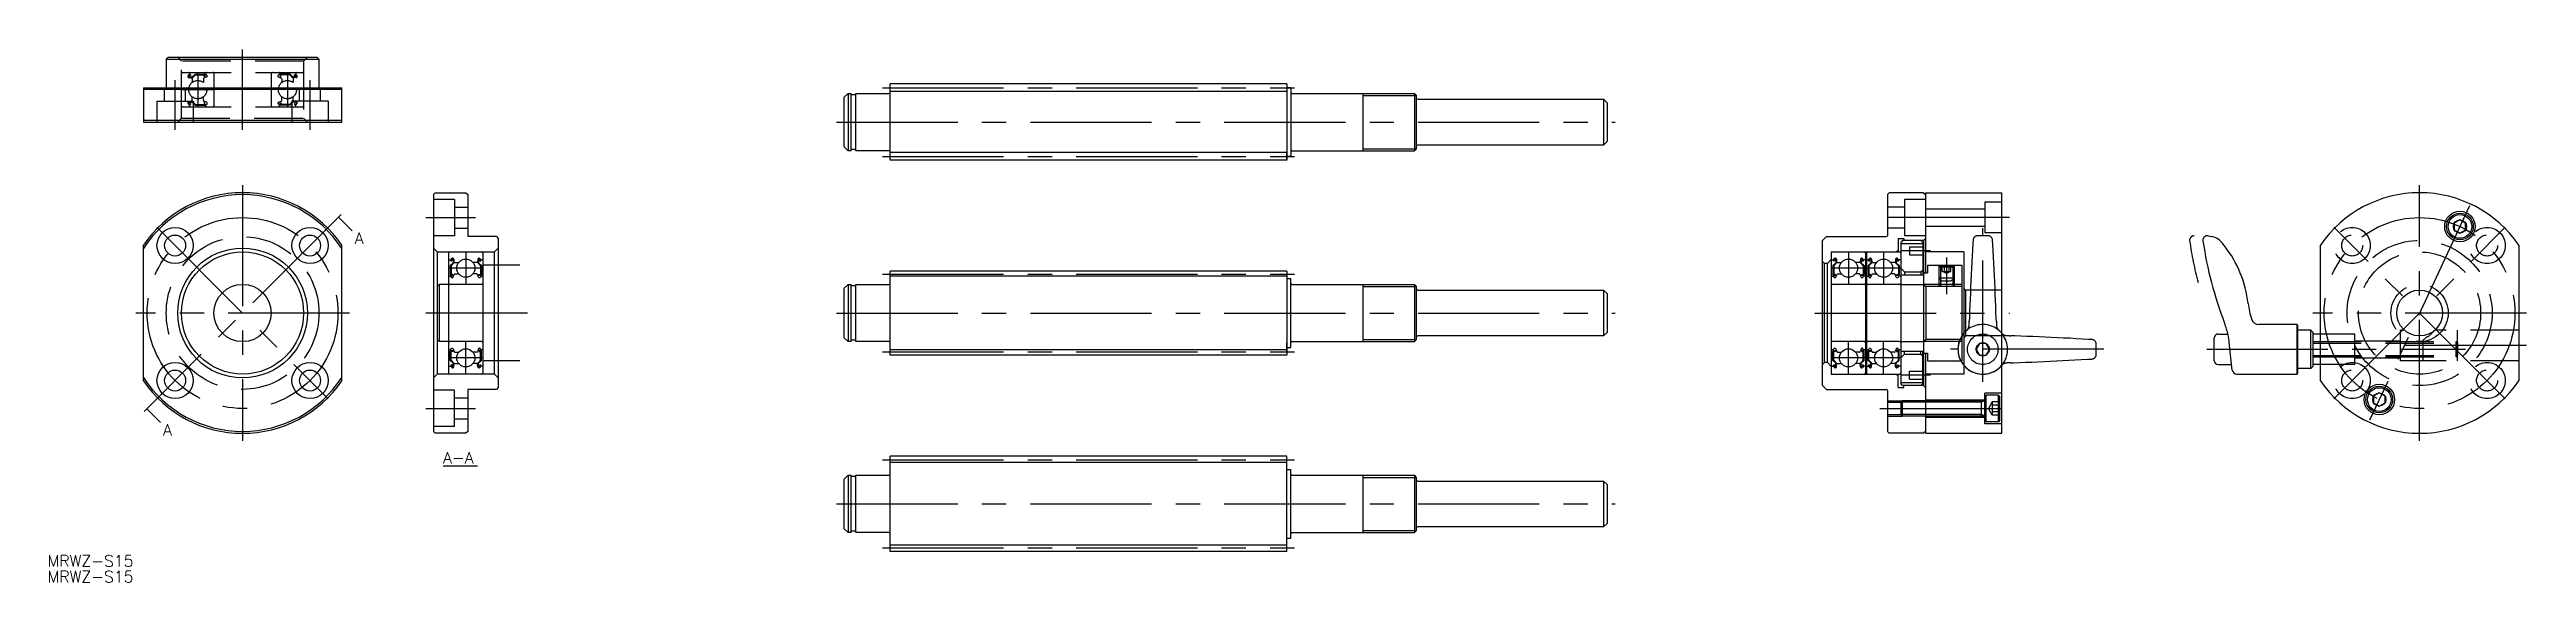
# Model space of a CAD drawing. Extents: x -51 to 599, y -71 to 69.
import ezdxf

# ---------------------------------------------------------------- set-up
doc = ezdxf.new("R2010")
doc.units = 0
for name, pattern in [('CENTER', [50.8, 31.75, -6.35, 6.35, -6.35]), ('DASHED', [19.05, 12.7, -6.35]), ('PHANTOM', [63.5, 31.75, -6.35, 6.35, -6.35, 6.35, -6.35])]:
    doc.linetypes.add(name, pattern=pattern)
doc.layers.get('0').update_dxf_attribs({"linetype": 'CONTINUOUS'})
doc.layers.add('CENTER', color=1, linetype='CENTER')
doc.styles.get("Standard").update_dxf_attribs({"font": 'txt.shx', "height": 3, "bigfont": 'bigfont.shx'})

# ---------------------------------------------------------------- blocks, each defined once
blk = doc.blocks.new('*U2')
at = {"color": 7, "linetype": 'CONTINUOUS'}
blk.add_line((52.56, -40.01), (61.56, -40.01), dxfattribs=at)
at = {"color": 137, "linetype": 'CONTINUOUS'}
blk.add_text('A-A', height=3, dxfattribs=at).set_placement((52.56, -39.41))

msp = doc.modelspace()

# ---------------------------------------------------------------- linework, layer by layer
at = {"color": 7, "linetype": 'CONTINUOUS'}
for p, q in [((-20, 66.5), (-19.5, 67)), ((-20, 66.5), (-20, 59)), ((-20, 66.5), (20, 66.5)), ((-19.5, 67), (19.5, 67)), ((19.5, 67), (20, 66.5)), ((20, 66.5), (20, 59)), ((-26, 59), (26, 59)), ((-26, 59), (-26, 50)), ((26, 58.5), (-26, 58.5)), ((26, 50), (26, 59)), ((169.67, 40), (169.67, 60)), ((169.67, 57.8), (169.67, 60)), ((273.67, 60), (169.67, 60)), ((273.67, 60), (273.67, 40)), ((274.67, 59), (273.67, 59)), ((274.67, 59), (274.67, 41)), ((157.67, 56.5), (158.67, 57.5)), ((157.67, 43.5), (157.67, 56.5)), ((158.67, 57.5), (159.52, 57.5)), ((158.67, 57.5), (158.67, 42.5)), ((159.52, 42.5), (159.52, 57.5)), ((160.67, 57.15), (159.52, 57.15)), ((160.67, 42.5), (160.67, 57.5)), ((160.67, 57.5), (169.37, 57.5)), ((274.97, 57.5), (307.13, 57.5)), ((293.67, 42.5), (293.67, 57.5)), ((307.13, 57.5), (307.13, 42.5)), ((307.67, 56.96), (307.13, 57.5)), ((307.67, 43.04), (307.67, 56.96)), ((307.97, 56), (356.67, 56)), ((356.67, 56), (356.67, 44)), ((356.67, 56), (357.67, 55)), ((357.67, 45), (357.67, 55)), ((-26, 50.5), (26, 50.5)), ((-26, 50), (26, 50)), ((157.67, 43.5), (158.67, 42.5)), ((159.52, 42.5), (158.67, 42.5)), ((160.67, 42.85), (159.52, 42.85)), ((169.37, 42.5), (160.67, 42.5)), ((273.67, 40), (169.67, 40)), ((273.67, 40), (273.67, 42.2)), ((274.67, 41), (273.67, 41)), ((274.97, 42.5), (307.13, 42.5)), ((307.67, 43.04), (307.13, 42.5)), ((307.67, 43.04), (307.67, 43.7)), ((356.67, 44), (307.97, 44)), ((356.67, 44), (357.67, 45)), ((50, 31), (50.5, 31.5)), ((50, 31), (50, -31)), ((55.5, 29.75), (50, 29.75)), ((50.5, 31.5), (58.5, 31.5)), ((55.5, 29.75), (55.5, 20.25)), ((55.5, 27.75), (59, 27.75)), ((58.5, 31.5), (59, 31)), ((59, 31), (59, 20)), ((431.54, 31.5), (431.04, 31)), ((431.04, 31), (431.04, 20.3)), ((435.54, 27.75), (431.04, 27.75)), ((440.54, 31.5), (431.54, 31.5)), ((435.54, 29.75), (435.54, 20.25)), ((441.04, 29.75), (435.54, 29.75)), ((440.54, 31.5), (441.04, 31)), ((441.04, 31.5), (461.04, 31.5)), ((441.04, 31.5), (441.04, 10.5)), ((441.04, 27.25), (456.54, 27.25)), ((456.54, 29), (456.54, 21)), ((461.04, 29), (456.54, 29)), ((461.04, -31.5), (461.04, 31.5)), ((55.5, 20.25), (50, 20.25)), ((55.5, 22.25), (59, 22.25)), ((66.5, 20), (59, 20)), ((66.5, 20), (67, 19.5)), ((67, 19.5), (67, -19.5)), ((414.04, 19), (415.04, 20)), ((415.04, 20), (430.74, 20)), ((435.54, 22.25), (431.04, 22.25)), ((433.84, 19.5), (433.84, 16)), ((433.84, 19.5), (435.34, 19.5)), ((435.34, 19.5), (435.34, 19)), ((441.04, 20.25), (435.54, 20.25)), ((440.54, 19), (441.04, 19.5)), ((441.04, 22.75), (456.54, 22.75)), ((461.04, 21), (456.54, 21)), ((515.14, 20.21), (515.95, 20.07)), ((581.08, 24.39), (579.58, 23.52)), ((579.58, 23.52), (579.58, 21.79)), ((579.58, 21.79), (581.08, 20.93)), ((582.58, 23.52), (581.08, 24.39)), ((581.08, 20.93), (582.58, 21.79)), ((582.58, 21.79), (582.58, 23.52)), ((-26, -17.78), (-26, 17.78)), ((26, -17.78), (26, 17.78)), ((51, 16), (50, 17)), ((51, 16), (66, 16)), ((51, 16), (51, -16)), ((54, 15.7), (54, -15.7)), ((54.1, 13.95), (54.56, 13.95)), ((55.18, 13.18), (54.43, 12.43)), ((54.56, 13.95), (54.81, 14.25)), ((54.74, 13.54), (54.58, 13.67)), ((55.38, 13.1), (54.63, 12.35)), ((54.71, 13.82), (54.96, 14.12)), ((54.87, 13.69), (54.71, 13.82)), ((54.74, 13.54), (54.87, 13.69)), ((55.14, 14.06), (55.18, 13.18)), ((55.34, 14.08), (55.4, 13.34)), ((55.38, 13.57), (55.38, 13.1)), ((55.5, 13.25), (56.65, 13.25)), ((61.5, 13.25), (60.35, 13.25)), ((61.66, 14.08), (61.6, 13.34)), ((61.62, 13.57), (61.62, 13.1)), ((61.62, 13.1), (62.37, 12.35)), ((61.86, 14.06), (61.82, 13.18)), ((61.82, 13.18), (62.57, 12.43)), ((62.29, 13.82), (62.04, 14.12)), ((62.13, 13.69), (62.29, 13.82)), ((62.26, 13.54), (62.13, 13.69)), ((62.44, 13.95), (62.19, 14.25)), ((62.26, 13.54), (62.42, 13.67)), ((62.9, 13.95), (62.44, 13.95)), ((63, 15.7), (63, -15.7)), ((66, 16), (67, 17)), ((66, -16), (66, 16)), ((414.04, -19), (414.04, 19)), ((414.54, 13), (414.04, 13.5)), ((415.34, 13), (414.54, 13)), ((414.54, -13), (414.54, 13)), ((415.34, 13), (416.34, 14)), ((415.34, -13), (415.34, 13)), ((416.34, 16), (434.54, 16)), ((416.34, 16), (416.34, -16)), ((416.44, 13.95), (416.9, 13.95)), ((417.52, 13.18), (416.77, 12.43)), ((416.9, 13.95), (417.15, 14.25)), ((417.08, 13.54), (416.92, 13.67)), ((417.72, 13.1), (416.97, 12.35)), ((417.05, 13.82), (417.3, 14.12)), ((417.21, 13.69), (417.05, 13.82)), ((417.08, 13.54), (417.21, 13.69)), ((417.48, 14.06), (417.52, 13.18)), ((417.68, 14.08), (417.74, 13.34)), ((417.72, 13.57), (417.72, 13.1)), ((417.84, 13.25), (418.99, 13.25)), ((423.84, 13.25), (422.69, 13.25)), ((424, 14.08), (423.94, 13.34)), ((423.96, 13.57), (423.96, 13.1)), ((423.96, 13.1), (424.71, 12.35)), ((424.2, 14.06), (424.16, 13.18)), ((424.16, 13.18), (424.91, 12.43)), ((424.63, 13.82), (424.38, 14.12)), ((424.47, 13.69), (424.63, 13.82)), ((424.6, 13.54), (424.47, 13.69)), ((424.78, 13.95), (424.53, 14.25)), ((424.6, 13.54), (424.75, 13.67)), ((425.24, 13.95), (424.78, 13.95)), ((425.34, 15.7), (425.34, -15.7)), ((425.54, 15.7), (425.54, -15.7)), ((425.64, 13.95), (426.1, 13.95)), ((426.72, 13.18), (425.97, 12.43)), ((426.1, 13.95), (426.35, 14.25)), ((426.28, 13.54), (426.12, 13.67)), ((426.92, 13.1), (426.17, 12.35)), ((426.25, 13.82), (426.5, 14.12)), ((426.41, 13.69), (426.25, 13.82)), ((426.28, 13.54), (426.41, 13.69)), ((426.68, 14.06), (426.72, 13.18)), ((426.88, 14.08), (426.94, 13.34)), ((426.92, 13.57), (426.92, 13.1)), ((427.04, 13.25), (428.19, 13.25)), ((433.04, 13.25), (431.89, 13.25)), ((433.2, 14.08), (433.14, 13.34)), ((433.16, 13.57), (433.16, 13.1)), ((433.16, 13.1), (433.91, 12.35)), ((433.34, 16), (433.84, 16.5)), ((433.4, 14.06), (433.36, 13.18)), ((433.36, 13.18), (434.11, 12.43)), ((433.83, 13.82), (433.58, 14.12)), ((433.67, 13.69), (433.83, 13.82)), ((433.8, 13.54), (433.67, 13.69)), ((433.98, 13.95), (433.73, 14.25)), ((433.8, 13.54), (433.95, 13.67)), ((434.44, 13.95), (433.98, 13.95)), ((435.04, 19), (434.54, 18.5)), ((434.54, 18.5), (434.54, -18.5)), ((439.84, 19), (435.04, 19)), ((436.84, 17.35), (436.84, 15.25)), ((436.84, 17.35), (440.34, 17.35)), ((436.84, 15.25), (440.34, 15.25)), ((440.34, 18.5), (439.84, 19)), ((440.34, 18.5), (440.34, 10)), ((440.54, 19), (440.54, -19)), ((451.04, 16), (441.04, 16)), ((451.04, 16), (451.04, -16)), ((544.51, -17.78), (544.51, 17.78)), ((596.51, 17.78), (596.51, -17.78)), ((54.2, 9.65), (54.5, 9.65)), ((62.7, 7.5), (54.3, 7.5)), ((54.43, 12.43), (54.43, 10.05)), ((54.5, 9.65), (54.78, 9.32)), ((54.63, 12.35), (54.63, 10.05)), ((55.08, 10.05), (54.63, 10.05)), ((54.63, 9.85), (55.08, 9.85)), ((54.93, 9.25), (54.99, 9.25)), ((55.08, 9.85), (55.08, 10.05)), ((55.18, 9.38), (55.45, 10.12)), ((55.64, 10.25), (56.65, 10.25)), ((61.36, 10.25), (60.35, 10.25)), ((61.82, 9.38), (61.55, 10.12)), ((61.92, 9.85), (61.92, 10.05)), ((61.92, 10.05), (62.37, 10.05)), ((62.37, 9.85), (61.92, 9.85)), ((62.07, 9.25), (62.01, 9.25)), ((62.5, 9.65), (62.22, 9.32)), ((62.37, 12.35), (62.37, 10.05)), ((62.8, 9.65), (62.5, 9.65)), ((62.57, 12.43), (62.57, 10.05)), ((157.67, 6.5), (158.67, 7.5)), ((157.67, -6.5), (157.67, 6.5)), ((158.67, 7.5), (158.67, -7.5)), ((158.67, 7.5), (159.52, 7.5)), ((159.52, -7.5), (159.52, 7.5)), ((160.67, 7.15), (159.52, 7.15)), ((160.67, 7.5), (169.37, 7.5)), ((160.67, -7.5), (160.67, 7.5)), ((169.67, -11), (169.67, 11)), ((273.67, 11), (169.67, 11)), ((169.67, 7.8), (169.67, 10)), ((273.67, 11), (273.67, -11)), ((273.67, 9), (274.67, 9)), ((274.67, -9), (274.67, 9)), ((274.97, 7.5), (307.13, 7.5)), ((293.67, -7.5), (293.67, 7.5)), ((307.67, 6.96), (307.13, 7.5)), ((307.13, 7.5), (307.13, -7.5)), ((307.67, -6.96), (307.67, 6.96)), ((416.54, 9.65), (416.84, 9.65)), ((425.04, 7.5), (416.64, 7.5)), ((416.77, 12.43), (416.77, 10.05)), ((416.84, 9.65), (417.11, 9.32)), ((416.97, 12.35), (416.97, 10.05)), ((417.42, 10.05), (416.97, 10.05)), ((416.97, 9.85), (417.42, 9.85)), ((417.27, 9.25), (417.33, 9.25)), ((417.42, 9.85), (417.42, 10.05)), ((417.52, 9.38), (417.79, 10.12)), ((417.98, 10.25), (418.99, 10.25)), ((423.7, 10.25), (422.69, 10.25)), ((424.16, 9.38), (423.89, 10.12)), ((424.26, 10.05), (424.71, 10.05)), ((424.26, 9.85), (424.26, 10.05)), ((424.71, 9.85), (424.26, 9.85)), ((424.41, 9.25), (424.35, 9.25)), ((424.84, 9.65), (424.56, 9.32)), ((424.71, 12.35), (424.71, 10.05)), ((425.14, 9.65), (424.84, 9.65)), ((424.91, 12.43), (424.91, 10.05)), ((425.54, 9.75), (425.34, 9.75)), ((425.54, 7.5), (425.34, 7.5)), ((425.74, 9.65), (426.04, 9.65)), ((434.24, 7.5), (425.84, 7.5)), ((425.97, 12.43), (425.97, 10.05)), ((426.04, 9.65), (426.31, 9.32)), ((426.17, 12.35), (426.17, 10.05)), ((426.62, 10.05), (426.17, 10.05)), ((426.17, 9.85), (426.62, 9.85)), ((426.47, 9.25), (426.53, 9.25)), ((426.62, 9.85), (426.62, 10.05)), ((426.72, 9.38), (426.99, 10.12)), ((427.18, 10.25), (428.19, 10.25)), ((432.9, 10.25), (431.89, 10.25)), ((433.36, 9.38), (433.09, 10.12)), ((433.46, 10.05), (433.91, 10.05)), ((433.46, 9.85), (433.46, 10.05)), ((433.91, 9.85), (433.46, 9.85)), ((433.61, 9.25), (433.55, 9.25)), ((434.04, 9.65), (433.76, 9.32)), ((433.91, 12.35), (433.91, 10.05)), ((434.34, 9.65), (434.04, 9.65)), ((434.11, 12.43), (434.11, 10.05)), ((435.54, 10.75), (434.54, 11.75)), ((434.54, 10), (440.54, 10)), ((434.54, 7.5), (440.54, 7.5)), ((435.54, 10.75), (435.54, 10)), ((435.54, 10.75), (439.84, 10.75)), ((439.84, 10.75), (440.34, 11.25)), ((439.84, 10.75), (439.84, 10)), ((440.54, 10.5), (441.54, 10.5)), ((440.54, 7.5), (441.08, 6.96)), ((450.54, 6.96), (441.08, 6.96)), ((441.08, 6.96), (441.08, -6.96)), ((441.54, 12.5), (441.54, 10.5)), ((441.54, 12.5), (450.54, 12.5)), ((444.92, 12.39), (444.54, 12.02)), ((448.54, 12.02), (444.54, 12.02)), ((444.54, 12.02), (444.54, 9.14)), ((445.29, 8.39), (444.54, 9.14)), ((448.54, 9.14), (444.54, 9.14)), ((444.92, 12.5), (444.92, 12.39)), ((444.92, 12.39), (448.16, 12.39)), ((444.92, 8.77), (444.92, 6.96)), ((445.29, 8.39), (447.79, 8.39)), ((447.79, 8.39), (448.54, 9.14)), ((448.16, 12.5), (448.16, 12.39)), ((448.16, 12.39), (448.54, 12.02)), ((448.16, 8.77), (448.16, 6.96)), ((448.54, 12.02), (448.54, 9.14)), ((450.54, 12.5), (450.54, -12.5)), ((451.54, 6), (451.04, 6.5)), ((307.97, 6), (356.67, 6)), ((356.67, 6), (357.67, 5)), ((356.67, 6), (356.67, -6)), ((357.67, -5), (357.67, 5)), ((451.54, 6), (451.54, -6)), ((461.04, 6), (451.54, 6)), ((307.67, -6.96), (307.67, -6.3)), ((356.67, -6), (307.97, -6)), ((356.67, -6), (357.67, -5)), ((451.54, -6), (451.04, -6.5)), ((461.04, -6), (451.54, -6)), ((517.71, -5.5), (520.27, -5.5)), ((538.42, -3), (528.39, -3)), ((538.51, -3.2), (538.42, -3)), ((538.42, -16), (538.42, -3)), ((538.51, -3.2), (538.51, -15.8)), ((542.01, -4.5), (538.51, -4.5)), ((542.51, -5), (542.01, -4.5)), ((542.01, -14.5), (542.01, -4.5)), ((542.51, -5), (542.51, -14)), ((544.51, -5.5), (542.51, -5.5)), ((54.2, -9.65), (54.5, -9.65)), ((62.7, -7.5), (54.3, -7.5)), ((54.43, -12.43), (54.43, -10.05)), ((55.18, -13.18), (54.43, -12.43)), ((54.5, -9.65), (54.78, -9.32)), ((54.63, -9.85), (55.08, -9.85)), ((55.08, -10.05), (54.63, -10.05)), ((54.63, -12.35), (54.63, -10.05)), ((55.38, -13.1), (54.63, -12.35)), ((54.93, -9.25), (54.99, -9.25)), ((55.08, -9.85), (55.08, -10.05)), ((55.18, -9.38), (55.45, -10.12)), ((55.64, -10.25), (56.65, -10.25)), ((61.36, -10.25), (60.35, -10.25)), ((61.82, -9.38), (61.55, -10.12)), ((61.62, -13.1), (62.37, -12.35)), ((61.82, -13.18), (62.57, -12.43)), ((61.92, -9.85), (61.92, -10.05)), ((62.37, -9.85), (61.92, -9.85)), ((61.92, -10.05), (62.37, -10.05)), ((62.07, -9.25), (62.01, -9.25)), ((62.5, -9.65), (62.22, -9.32)), ((62.37, -12.35), (62.37, -10.05)), ((62.8, -9.65), (62.5, -9.65)), ((62.57, -12.43), (62.57, -10.05)), ((157.67, -6.5), (158.67, -7.5)), ((159.52, -7.5), (158.67, -7.5)), ((160.67, -7.15), (159.52, -7.15)), ((169.37, -7.5), (160.67, -7.5)), ((273.67, -11), (169.67, -11)), ((273.67, -10), (273.67, -7.8)), ((273.67, -9), (274.67, -9)), ((274.97, -7.5), (307.13, -7.5)), ((307.67, -6.96), (307.13, -7.5)), ((416.54, -9.65), (416.84, -9.65)), ((425.04, -7.5), (416.64, -7.5)), ((416.77, -12.43), (416.77, -10.05)), ((417.52, -13.18), (416.77, -12.43)), ((416.84, -9.65), (417.11, -9.32)), ((416.97, -9.85), (417.42, -9.85)), ((416.97, -12.35), (416.97, -10.05)), ((417.42, -10.05), (416.97, -10.05)), ((417.72, -13.1), (416.97, -12.35)), ((417.27, -9.25), (417.33, -9.25)), ((417.42, -9.85), (417.42, -10.05)), ((417.52, -9.38), (417.79, -10.12)), ((417.98, -10.25), (418.99, -10.25)), ((423.7, -10.25), (422.69, -10.25)), ((424.16, -9.38), (423.89, -10.12)), ((423.96, -13.1), (424.71, -12.35)), ((424.16, -13.18), (424.91, -12.43)), ((424.71, -9.85), (424.26, -9.85)), ((424.26, -9.85), (424.26, -10.05)), ((424.26, -10.05), (424.71, -10.05)), ((424.41, -9.25), (424.35, -9.25)), ((424.84, -9.65), (424.56, -9.32)), ((424.71, -12.35), (424.71, -10.05)), ((425.14, -9.65), (424.84, -9.65)), ((424.91, -12.43), (424.91, -10.05)), ((425.54, -7.5), (425.34, -7.5)), ((425.54, -9.75), (425.34, -9.75)), ((425.74, -9.65), (426.04, -9.65)), ((434.24, -7.5), (425.84, -7.5)), ((425.97, -12.43), (425.97, -10.05)), ((426.72, -13.18), (425.97, -12.43)), ((426.04, -9.65), (426.31, -9.32)), ((426.17, -9.85), (426.62, -9.85)), ((426.17, -12.35), (426.17, -10.05)), ((426.62, -10.05), (426.17, -10.05)), ((426.92, -13.1), (426.17, -12.35)), ((426.47, -9.25), (426.53, -9.25)), ((426.62, -9.85), (426.62, -10.05)), ((426.72, -9.38), (426.99, -10.12)), ((427.18, -10.25), (428.19, -10.25)), ((432.9, -10.25), (431.89, -10.25)), ((433.36, -9.38), (433.09, -10.12)), ((433.16, -13.1), (433.91, -12.35)), ((433.36, -13.18), (434.11, -12.43)), ((433.91, -9.85), (433.46, -9.85)), ((433.46, -9.85), (433.46, -10.05)), ((433.46, -10.05), (433.91, -10.05)), ((433.61, -9.25), (433.55, -9.25)), ((434.04, -9.65), (433.76, -9.32)), ((433.91, -12.35), (433.91, -10.05)), ((434.34, -9.65), (434.04, -9.65)), ((434.11, -12.43), (434.11, -10.05)), ((434.54, -7.5), (440.54, -7.5)), ((434.54, -10), (440.54, -10)), ((435.54, -10.75), (434.54, -11.75)), ((435.54, -10.75), (435.54, -10)), ((435.54, -10.75), (439.84, -10.75)), ((439.84, -10.75), (439.84, -10)), ((439.84, -10.75), (440.34, -11.25)), ((440.34, -18.5), (440.34, -10)), ((440.54, -7.5), (441.08, -6.96)), ((440.54, -10.5), (441.54, -10.5)), ((441.04, -10.5), (441.04, -31.5)), ((450.54, -6.96), (441.08, -6.96)), ((441.54, -10.5), (441.54, -12.5)), ((441.54, -12.5), (450.54, -12.5)), ((516.71, -12.5), (516.71, -6.5)), ((521.4, -14.93), (520.64, -7.75)), ((51, -16), (50, -17)), ((66, -16), (51, -16)), ((54.1, -13.95), (54.56, -13.95)), ((54.56, -13.95), (54.81, -14.25)), ((54.74, -13.54), (54.58, -13.67)), ((54.87, -13.69), (54.71, -13.82)), ((54.71, -13.82), (54.96, -14.12)), ((54.74, -13.54), (54.87, -13.69)), ((55.14, -14.06), (55.18, -13.18)), ((55.34, -14.08), (55.4, -13.34)), ((55.38, -13.57), (55.38, -13.1)), ((55.5, -13.25), (56.65, -13.25)), ((61.5, -13.25), (60.35, -13.25)), ((61.66, -14.08), (61.6, -13.34)), ((61.62, -13.57), (61.62, -13.1)), ((61.86, -14.06), (61.82, -13.18)), ((62.29, -13.82), (62.04, -14.12)), ((62.26, -13.54), (62.13, -13.69)), ((62.13, -13.69), (62.29, -13.82)), ((62.44, -13.95), (62.19, -14.25)), ((62.26, -13.54), (62.42, -13.67)), ((62.9, -13.95), (62.44, -13.95)), ((66, -16), (67, -17)), ((414.54, -13), (414.04, -13.5)), ((415.04, -20), (414.04, -19)), ((415.34, -13), (414.54, -13)), ((415.34, -13), (416.34, -14)), ((416.34, -16), (434.54, -16)), ((416.44, -13.95), (416.9, -13.95)), ((416.9, -13.95), (417.15, -14.25)), ((417.08, -13.54), (416.92, -13.67)), ((417.21, -13.69), (417.05, -13.82)), ((417.05, -13.82), (417.3, -14.12)), ((417.08, -13.54), (417.21, -13.69)), ((417.48, -14.06), (417.52, -13.18)), ((417.68, -14.08), (417.74, -13.34)), ((417.72, -13.57), (417.72, -13.1)), ((417.84, -13.25), (418.99, -13.25)), ((423.84, -13.25), (422.69, -13.25)), ((424, -14.08), (423.94, -13.34)), ((423.96, -13.57), (423.96, -13.1)), ((424.2, -14.06), (424.16, -13.18)), ((424.63, -13.82), (424.38, -14.12)), ((424.6, -13.54), (424.47, -13.69)), ((424.47, -13.69), (424.63, -13.82)), ((424.78, -13.95), (424.53, -14.25)), ((424.6, -13.54), (424.75, -13.67)), ((425.24, -13.95), (424.78, -13.95)), ((425.64, -13.95), (426.1, -13.95)), ((426.1, -13.95), (426.35, -14.25)), ((426.28, -13.54), (426.12, -13.67)), ((426.41, -13.69), (426.25, -13.82)), ((426.25, -13.82), (426.5, -14.12)), ((426.28, -13.54), (426.41, -13.69)), ((426.68, -14.06), (426.72, -13.18)), ((426.88, -14.08), (426.94, -13.34)), ((426.92, -13.57), (426.92, -13.1)), ((427.04, -13.25), (428.19, -13.25)), ((433.04, -13.25), (431.89, -13.25)), ((433.2, -14.08), (433.14, -13.34)), ((433.16, -13.57), (433.16, -13.1)), ((433.34, -16), (433.84, -16.5)), ((433.4, -14.06), (433.36, -13.18)), ((433.83, -13.82), (433.58, -14.12)), ((433.8, -13.54), (433.67, -13.69)), ((433.67, -13.69), (433.83, -13.82)), ((433.98, -13.95), (433.73, -14.25)), ((433.8, -13.54), (433.95, -13.67)), ((433.84, -19.5), (433.84, -16)), ((434.44, -13.95), (433.98, -13.95)), ((435.04, -19), (434.54, -18.5)), ((439.84, -19), (435.04, -19)), ((435.34, -19.5), (435.34, -19)), ((436.84, -17.35), (436.84, -15.25)), ((436.84, -15.25), (440.34, -15.25)), ((436.84, -17.35), (440.34, -17.35)), ((440.34, -18.5), (439.84, -19)), ((440.54, -19), (441.04, -19.5)), ((451.04, -16), (441.04, -16)), ((517.71, -13.5), (521.25, -13.5)), ((522.59, -16), (538.42, -16)), ((538.42, -16), (538.51, -15.8)), ((542.01, -14.5), (538.51, -14.5)), ((542.51, -14), (542.01, -14.5)), ((544.51, -13.5), (542.51, -13.5)), ((55.5, -20.25), (50, -20.25)), ((55.5, -29.75), (55.5, -20.25)), ((55.5, -22.25), (59, -22.25)), ((59, -20), (59, -31)), ((66.5, -20), (59, -20)), ((67, -19.5), (66.5, -20)), ((415.04, -20), (430.74, -20)), ((431.04, -20.3), (431.04, -31)), ((431.04, -23.38), (434.54, -23.38)), ((433.84, -19.5), (435.34, -19.5)), ((434.92, -23), (434.54, -23.38)), ((434.54, -23.38), (434.54, -26.62)), ((456.34, -23), (434.92, -23)), ((434.92, -23), (434.92, -27)), ((441.04, -22.75), (456.54, -22.75)), ((455.74, -27), (455.74, -23)), ((456.54, -29), (456.54, -21)), ((461.04, -21), (456.54, -21)), ((456.94, -21.5), (456.54, -21.9)), ((460.14, -21.5), (456.94, -21.5)), ((456.94, -28.5), (456.94, -21.5)), ((460.14, -21.5), (460.54, -21.9)), ((460.14, -28.5), (460.14, -21.5)), ((460.54, -28.1), (460.54, -21.9)), ((559.95, -20.93), (558.45, -21.79)), ((558.45, -21.79), (558.45, -23.52)), ((558.45, -23.52), (559.95, -24.39)), ((561.45, -21.79), (559.95, -20.93)), ((559.95, -24.39), (561.45, -23.52)), ((561.45, -23.52), (561.45, -21.79)), ((55.5, -29.75), (50, -29.75)), ((50.5, -31.5), (50, -31)), ((58.5, -31.5), (50.5, -31.5)), ((55.5, -27.75), (59, -27.75)), ((59, -31), (58.5, -31.5)), ((431.04, -26.62), (434.54, -26.62)), ((431.54, -31.5), (431.04, -31)), ((440.54, -31.5), (431.54, -31.5)), ((434.54, -26.62), (434.92, -27)), ((456.34, -27), (434.92, -27)), ((441.04, -31), (440.54, -31.5)), ((441.04, -27.25), (456.54, -27.25)), ((441.04, -31.5), (461.04, -31.5)), ((456.54, -28.1), (456.94, -28.5)), ((461.04, -29), (456.54, -29)), ((460.14, -28.5), (456.94, -28.5)), ((460.54, -28.1), (460.14, -28.5)), ((273.67, -37.5), (169.67, -37.5)), ((169.67, -62.5), (169.67, -37.5)), ((273.67, -62.5), (273.67, -37.5)), ((157.67, -43.5), (158.67, -42.5)), ((157.67, -56.5), (157.67, -43.5)), ((158.67, -42.5), (158.67, -57.5)), ((158.67, -42.5), (159.52, -42.5)), ((159.52, -57.5), (159.52, -42.5)), ((160.67, -42.85), (159.52, -42.85)), ((160.67, -42.5), (169.37, -42.5)), ((160.67, -57.5), (160.67, -42.5)), ((169.67, -42.2), (169.67, -40)), ((273.67, -41), (274.67, -41)), ((274.67, -59), (274.67, -41)), ((274.97, -42.5), (307.13, -42.5)), ((293.67, -57.5), (293.67, -42.5)), ((307.67, -43.04), (307.13, -42.5)), ((307.13, -42.5), (307.13, -57.5)), ((307.67, -56.96), (307.67, -43.04)), ((307.97, -44), (356.67, -44)), ((356.67, -44), (357.67, -45)), ((356.67, -44), (356.67, -56)), ((357.67, -55), (357.67, -45)), ((157.67, -56.5), (158.67, -57.5)), ((159.52, -57.5), (158.67, -57.5)), ((160.67, -57.15), (159.52, -57.15)), ((169.37, -57.5), (160.67, -57.5)), ((274.97, -57.5), (307.13, -57.5)), ((307.67, -56.96), (307.13, -57.5)), ((307.67, -56.96), (307.67, -56.3)), ((356.67, -56), (307.97, -56)), ((356.67, -56), (357.67, -55)), ((273.67, -62.5), (169.67, -62.5)), ((273.67, -59), (274.67, -59))]:
    msp.add_line(p, q, dxfattribs=at)
at = {"color": 3, "linetype": 'DASHED'}
for p, q in [((-16, 66), (-17, 67)), ((16, 66), (-16, 66)), ((-16, 51), (-16, 66)), ((16, 66), (17, 67)), ((16, 66), (16, 51)), ((-20.43, 55.5), (-20.43, 59)), ((-15.7, 63), (15.7, 63)), ((-14.93, 55.5), (-14.93, 59)), ((-13.95, 62.44), (-14.25, 62.19)), ((-13.82, 62.29), (-14.12, 62.04)), ((-14.08, 61.66), (-13.34, 61.6)), ((-14.06, 61.86), (-13.18, 61.82)), ((-13.95, 62.9), (-13.95, 62.44)), ((-13.69, 62.13), (-13.82, 62.29)), ((-13.54, 62.26), (-13.69, 62.13)), ((-13.54, 62.26), (-13.67, 62.42)), ((-13.57, 61.62), (-13.1, 61.62)), ((-13.25, 61.5), (-13.25, 60.35)), ((-13.18, 61.82), (-12.43, 62.57)), ((-13.1, 61.62), (-12.35, 62.37)), ((-12.43, 62.57), (-10.05, 62.57)), ((-12.35, 62.37), (-10.05, 62.37)), ((-10.25, 61.36), (-10.25, 60.35)), ((-9.38, 61.82), (-10.12, 61.55)), ((-10.05, 61.92), (-10.05, 62.37)), ((-9.85, 61.92), (-10.05, 61.92)), ((-9.85, 62.37), (-9.85, 61.92)), ((-9.65, 62.8), (-9.65, 62.5)), ((-9.65, 62.5), (-9.32, 62.22)), ((-9.25, 62.07), (-9.25, 62.01)), ((-7.5, 62.7), (-7.5, 54.3)), ((7.5, 62.7), (7.5, 54.3)), ((9.25, 62.07), (9.25, 62.01)), ((9.65, 62.5), (9.32, 62.22)), ((9.38, 61.82), (10.12, 61.55)), ((9.65, 62.8), (9.65, 62.5)), ((9.85, 62.37), (9.85, 61.92)), ((9.85, 61.92), (10.05, 61.92)), ((12.43, 62.57), (10.05, 62.57)), ((12.35, 62.37), (10.05, 62.37)), ((10.05, 61.92), (10.05, 62.37)), ((10.25, 61.36), (10.25, 60.35)), ((13.1, 61.62), (12.35, 62.37)), ((13.18, 61.82), (12.43, 62.57)), ((13.57, 61.62), (13.1, 61.62)), ((14.06, 61.86), (13.18, 61.82)), ((13.25, 61.5), (13.25, 60.35)), ((14.08, 61.66), (13.34, 61.6)), ((13.54, 62.26), (13.67, 62.42)), ((13.54, 62.26), (13.69, 62.13)), ((13.69, 62.13), (13.82, 62.29)), ((13.82, 62.29), (14.12, 62.04)), ((13.95, 62.9), (13.95, 62.44)), ((13.95, 62.44), (14.25, 62.19)), ((14.93, 55.5), (14.93, 59)), ((20.43, 55.5), (20.43, 59)), ((-22.43, 55.5), (-22.43, 50)), ((-22.43, 55.5), (-12.93, 55.5)), ((-15.7, 54), (15.7, 54)), ((-13.95, 54.56), (-14.25, 54.81)), ((-13.82, 54.71), (-14.12, 54.96)), ((-14.08, 55.34), (-13.34, 55.4)), ((-14.06, 55.14), (-13.18, 55.18)), ((-13.95, 54.1), (-13.95, 54.56)), ((-13.69, 54.87), (-13.82, 54.71)), ((-13.54, 54.74), (-13.69, 54.87)), ((-13.54, 54.74), (-13.67, 54.58)), ((-13.57, 55.38), (-13.1, 55.38)), ((-13.25, 55.5), (-13.25, 56.65)), ((-13.18, 55.18), (-12.43, 54.43)), ((-13.1, 55.38), (-12.35, 54.63)), ((-12.93, 55.5), (-12.93, 50)), ((-12.43, 54.43), (-10.05, 54.43)), ((-12.35, 54.63), (-10.05, 54.63)), ((-10.25, 55.64), (-10.25, 56.65)), ((-9.38, 55.18), (-10.12, 55.45)), ((-9.85, 55.08), (-10.05, 55.08)), ((-10.05, 55.08), (-10.05, 54.63)), ((-9.85, 54.63), (-9.85, 55.08)), ((-9.65, 54.5), (-9.32, 54.78)), ((-9.65, 54.2), (-9.65, 54.5)), ((-9.25, 54.93), (-9.25, 54.99)), ((9.25, 54.93), (9.25, 54.99)), ((9.65, 54.5), (9.32, 54.78)), ((9.38, 55.18), (10.12, 55.45)), ((9.65, 54.2), (9.65, 54.5)), ((9.85, 55.08), (10.05, 55.08)), ((9.85, 54.63), (9.85, 55.08)), ((10.05, 55.08), (10.05, 54.63)), ((12.35, 54.63), (10.05, 54.63)), ((12.43, 54.43), (10.05, 54.43)), ((10.25, 55.64), (10.25, 56.65)), ((13.1, 55.38), (12.35, 54.63)), ((13.18, 55.18), (12.43, 54.43)), ((12.93, 55.5), (12.93, 50)), ((22.43, 55.5), (12.93, 55.5)), ((13.57, 55.38), (13.1, 55.38)), ((14.06, 55.14), (13.18, 55.18)), ((13.25, 55.5), (13.25, 56.65)), ((14.08, 55.34), (13.34, 55.4)), ((13.54, 54.74), (13.69, 54.87)), ((13.54, 54.74), (13.67, 54.58)), ((13.69, 54.87), (13.82, 54.71)), ((13.82, 54.71), (14.12, 54.96)), ((13.95, 54.56), (14.25, 54.81)), ((13.95, 54.1), (13.95, 54.56)), ((22.43, 55.5), (22.43, 50)), ((-16, 51), (-17, 50)), ((-16, 51), (16, 51)), ((16, 51), (17, 50)), ((445.38, 10.89), (445.38, 12.39)), ((445.38, 10.89), (447.69, 10.89)), ((446.54, 10.32), (445.54, 10.89)), ((445.96, 12.39), (445.96, 10.89)), ((447.54, 10.89), (446.54, 10.32)), ((447.12, 12.39), (447.12, 10.89)), ((447.69, 10.89), (447.69, 12.39)), ((553.51, -5.5), (544.51, -5.5)), ((553.51, -13.5), (553.51, -5.5)), ((566.55, -4.5), (565.51, -4.5)), ((565.51, -12.5), (565.51, -4.5)), ((572.38, -6.2), (571.38, -7.2)), ((572.78, -6.2), (572.38, -6.2)), ((574.48, -4.5), (572.78, -6.2)), ((596.51, -4.5), (574.48, -4.5)), ((580.38, -4.5), (580.38, -12.5)), ((542.51, -7.5), (580.38, -7.5)), ((542.51, -7.88), (580.51, -7.88)), ((542.51, -11.12), (580.51, -11.12)), ((542.51, -11.5), (580.38, -11.5)), ((553.51, -7.25), (565.51, -7.25)), ((553.51, -11.75), (565.51, -11.75)), ((596.51, -12.5), (565.51, -12.5)), ((571.38, -7.2), (571.38, -12.5)), ((580.13, -11.5), (580.13, -7.5)), ((580.51, -7.88), (580.13, -7.5)), ((580.13, -11.5), (580.51, -11.12)), ((580.51, -11.12), (580.51, -7.88)), ((553.51, -13.5), (544.51, -13.5)), ((458.54, -23.27), (457.54, -25)), ((458.54, -26.73), (457.54, -25)), ((458.54, -23.27), (458.54, -26.73)), ((460.54, -23.27), (458.54, -23.27)), ((460.54, -24.13), (458.54, -24.13)), ((460.54, -25.87), (458.54, -25.87)), ((460.54, -26.73), (458.54, -26.73))]:
    msp.add_line(p, q, dxfattribs=at)
at = {"color": 3, "linetype": 'CONTINUOUS'}
for p, q in [((273.67, 58), (169.67, 58)), ((293.67, 56.96), (307.67, 56.96)), ((273.67, 42), (169.67, 42)), ((293.67, 43.04), (307.67, 43.04)), ((434.54, 18.19), (440.34, 18.19)), ((440.54, 19), (439.84, 19)), ((273.67, 9.65), (169.67, 9.65)), ((293.67, 6.96), (307.67, 6.96)), ((450.54, 7.5), (440.54, 7.5)), ((444.54, 12.5), (444.54, 12.02)), ((444.54, 9.14), (444.54, 6.96)), ((444.92, 12.39), (444.92, 8.77)), ((448.16, 12.39), (448.16, 8.77)), ((448.54, 12.5), (448.54, 12.02)), ((448.54, 9.14), (448.54, 6.96)), ((273.67, -9.65), (169.67, -9.65)), ((293.67, -6.96), (307.67, -6.96)), ((450.54, -7.5), (440.54, -7.5)), ((434.54, -18.19), (440.34, -18.19)), ((440.54, -19), (439.84, -19)), ((431.04, -23), (434.92, -23)), ((455.74, -23.38), (434.54, -23.38)), ((456.44, -22.97), (455.74, -23.38)), ((431.04, -27), (434.92, -27)), ((455.74, -26.62), (434.54, -26.62)), ((456.44, -27.03), (455.74, -26.62)), ((273.67, -39.16), (169.67, -39.16)), ((293.67, -43.04), (307.67, -43.04)), ((293.67, -56.96), (307.67, -56.96)), ((273.67, -60.84), (169.67, -60.84))]:
    msp.add_line(p, q, dxfattribs=at)
at = {"color": 3, "linetype": 'PHANTOM'}
for p, q in [((457.39, 20.23), (454.69, 20.23)), ((456.04, -18), (456.04, 22.23)), ((51, 7), (51.5, 7.5)), ((51, 7), (51, -7)), ((51.5, 7.5), (51.5, -7.5)), ((63, 7.5), (51.5, 7.5)), ((72.7, 12.5), (63, 12.5)), ((51.5, -7.5), (51, -7)), ((63, -7.5), (51.5, -7.5)), ((72.7, -12.5), (63, -12.5)), ((487.77, -9.5), (447.54, -9.5)), ((455.17, -8), (454.31, -9.5)), ((454.31, -9.5), (455.17, -11)), ((456.91, -8), (455.17, -8)), ((455.17, -11), (456.91, -11)), ((457.77, -9.5), (456.91, -8)), ((456.91, -11), (457.77, -9.5)), ((485.77, -10.85), (485.77, -8.15))]:
    msp.add_line(p, q, dxfattribs=at)
at = {"color": 3, "linetype": 'PHANTOM', "flags": 128}
for points in [[(453.49, 19.1), (453.44, 18.23), (453.35, 16.59), (453.26, 14.95), (453.17, 13.31), (453.09, 11.68), (453.01, 10.06), (452.93, 8.45), (452.85, 6.84), (452.78, 5.23), (452.71, 3.64), (452.65, 2.06), (452.58, 0.48), (452.52, -1.09), (452.48, -2.18)], [(459.59, -2.18), (459.56, -1.36), (459.5, 0.21), (459.44, 1.78), (459.38, 3.37), (459.31, 4.96), (459.24, 6.56), (459.16, 8.16), (459.08, 9.78), (459, 11.4), (458.92, 13.03), (458.84, 14.66), (458.75, 16.3), (458.66, 17.95), (458.59, 19.1)], [(484.64, -6.95), (483.77, -6.9), (482.13, -6.81), (480.49, -6.72), (478.85, -6.63), (477.22, -6.55), (475.6, -6.47), (473.98, -6.39), (472.38, -6.32), (470.77, -6.24), (469.18, -6.18), (467.6, -6.11), (466.02, -6.05), (464.45, -5.99), (463.36, -5.95)], [(463.36, -13.05), (464.18, -13.02), (465.75, -12.96), (467.32, -12.9), (468.9, -12.84), (470.5, -12.77), (472.1, -12.7), (473.7, -12.62), (475.32, -12.55), (476.94, -12.47), (478.57, -12.38), (480.2, -12.3), (481.84, -12.21), (483.48, -12.12), (484.64, -12.05)]]:
    msp.add_lwpolyline(points, dxfattribs=at)
at = {"color": 7}
for points in [[(25.1, 25.1, 0), (28.71, 21.5, 0)], [(-25.1, -25.1, 0), (-21.5, -28.71, 0)]]:
    msp.add_polyline3d(points, dxfattribs=at)
at = {"color": 3, "linetype": 'DASHED'}
for centre, radius in [((-11.75, 58.5), 2.38), ((11.75, 58.5), 2.38), ((0, 0), 20), ((552.84, 17.68), 4.75), ((552.84, 17.68), 2.75), ((588.19, 17.68), 4.75), ((588.19, 17.68), 2.75), ((570.51, 0), 19), ((570.51, 0), 16), ((570.51, 0), 7.5), ((552.84, -17.68), 4.75), ((588.19, -17.68), 4.75), ((552.84, -17.68), 2.75), ((588.19, -17.68), 2.75)]:
    msp.add_circle(centre, radius, dxfattribs=at)
at = {"color": 7, "linetype": 'CONTINUOUS'}
for centre, radius in [((581.08, 22.66), 4), ((581.08, 22.66), 3.5), ((-17.68, 17.68), 4.75), ((-17.68, 17.68), 2.75), ((17.68, 17.68), 4.75), ((17.68, 17.68), 2.75), ((581.08, 22.66), 3.1), ((581.08, 22.66), 1.73), ((0, 0), 17), ((0, 0), 16), ((58.5, 11.75), 2.38), ((420.84, 11.75), 2.38), ((430.04, 11.75), 2.38), ((0, 0), 7.5), ((570.51, 0), 6), ((-17.68, -17.68), 4.75), ((17.68, -17.68), 4.75), ((58.5, -11.75), 2.38), ((420.84, -11.75), 2.38), ((430.04, -11.75), 2.38), ((-17.68, -17.68), 2.75), ((17.68, -17.68), 2.75), ((559.95, -22.66), 4), ((559.95, -22.66), 3.5), ((559.95, -22.66), 3.1), ((559.95, -22.66), 1.73)]:
    msp.add_circle(centre, radius, dxfattribs=at)
at = {"color": 3, "linetype": 'PHANTOM'}
for radius in [4, 1.73]:
    msp.add_circle((456.04, -9.5), radius, dxfattribs=at)
at = {"color": 3, "linetype": 'DASHED'}
for centre, radius, start, end in [((-15.7, 62.7), 0.3, 90, 180), ((-14.05, 61.96), 0.3, 129.99978, 265.00324), ((-14.06, 61.96), 0.1, 129.99669, 267.18018), ((-14.05, 62.9), 0.1, 0, 90), ((-13.82, 62.29), 0.2, 39.91518, 129.99978), ((-13.35, 61.5), 0.1, 0, 85.00324), ((-10.05, 61.36), 0.2, 110.0081, 180), ((-10.05, 62.37), 0.2, 0, 90), ((-9.45, 62.8), 0.2, 90, 180), ((-9.45, 62.01), 0.2, 290.0081, 0), ((-9.45, 62.07), 0.2, 0, 50.00378), ((-7.8, 62.7), 0.3, 0, 90), ((7.8, 62.7), 0.3, 90, 180), ((9.45, 62.07), 0.2, 129.99622, 180), ((9.45, 62.01), 0.2, 180, 249.9919), ((9.45, 62.8), 0.2, 0, 90), ((10.05, 62.37), 0.2, 90, 180), ((10.05, 61.36), 0.2, 0, 69.9919), ((13.35, 61.5), 0.1, 94.99676, 180), ((13.82, 62.29), 0.2, 50.00022, 140.08482), ((14.05, 62.9), 0.1, 90, 180), ((14.06, 61.96), 0.1, 272.81982, 50.00331), ((14.05, 61.96), 0.3, 274.99676, 50.00022), ((15.7, 62.7), 0.3, 360, 90), ((-15.7, 54.3), 0.3, 180, 270), ((-14.05, 55.04), 0.3, 94.99676, 230.00022), ((-14.06, 55.04), 0.1, 92.81982, 230.00331), ((-14.05, 54.1), 0.1, 270, 0), ((-13.82, 54.71), 0.2, 230.00022, 320.08482), ((-13.35, 55.5), 0.1, 274.99676, 0), ((-10.05, 55.64), 0.2, 180, 249.9919), ((-10.05, 54.63), 0.2, 270, 0), ((-9.45, 54.2), 0.2, 180, 270), ((-9.45, 54.99), 0.2, 0, 69.9919), ((-9.45, 54.93), 0.2, 309.99622, 0), ((-7.8, 54.3), 0.3, 270, 0), ((7.8, 54.3), 0.3, 180, 270), ((9.45, 54.99), 0.2, 110.0081, 180), ((9.45, 54.93), 0.2, 180, 230.00378), ((9.45, 54.2), 0.2, 270, 0), ((10.05, 54.63), 0.2, 180, 270), ((10.05, 55.64), 0.2, 290.0081, 0), ((13.35, 55.5), 0.1, 180, 265.00324), ((13.82, 54.71), 0.2, 219.91518, 309.99978), ((14.05, 54.1), 0.1, 180, 270), ((14.06, 55.04), 0.1, 309.99669, 87.18018), ((14.05, 55.04), 0.3, 309.99978, 85.00324), ((15.7, 54.3), 0.3, 270, 0)]:
    msp.add_arc(centre, radius, start, end, dxfattribs=at)
at = {"color": 7, "linetype": 'CONTINUOUS'}
for centre, radius, start, end in [((169.37, 57.8), 0.3, 270, 0), ((274.97, 57.8), 0.3, 180, 270), ((307.97, 56.3), 0.3, 180, 270), ((169.37, 42.2), 0.3, 0, 90), ((274.97, 42.2), 0.3, 90, 180), ((307.97, 43.7), 0.3, 90, 180), ((0, 0), 31.5, 34.37126, 145.62874), ((0, 0), 31, 32.99589, 147.00411), ((570.51, 0), 31.5, 34.37126, 145.62874), ((430.74, 20.3), 0.3, 270, 0), ((514.93, 19.03), 1.2, 80.00004, 188.36508), ((515.16, 15.64), 4.5, 39.79203, 80), ((54.3, 15.7), 0.3, 90, 180), ((54.1, 14.05), 0.1, 180, 270), ((54.71, 13.82), 0.2, 140.00022, 230.08482), ((55.04, 14.05), 0.3, 4.99676, 140.00022), ((55.04, 14.06), 0.1, 2.81982, 140.00331), ((55.5, 13.35), 0.1, 184.99676, 270), ((61.5, 13.35), 0.1, 270, 355.00324), ((61.96, 14.05), 0.3, 39.99978, 175.00324), ((61.96, 14.06), 0.1, 39.99669, 177.18018), ((62.29, 13.82), 0.2, 309.91518, 39.99978), ((62.7, 15.7), 0.3, 360, 90), ((62.9, 14.05), 0.1, 270, 0), ((416.64, 15.7), 0.3, 90, 180), ((416.44, 14.05), 0.1, 180, 270), ((417.05, 13.82), 0.2, 140.00022, 230.08482), ((417.38, 14.05), 0.3, 4.99676, 140.00022), ((417.38, 14.06), 0.1, 2.81982, 140.00331), ((417.84, 13.35), 0.1, 184.99676, 270), ((423.84, 13.35), 0.1, 270, 355.00324), ((424.3, 14.05), 0.3, 39.99978, 175.00324), ((424.3, 14.06), 0.1, 39.99669, 177.18018), ((424.63, 13.82), 0.2, 309.91518, 39.99978), ((425.04, 15.7), 0.3, 360, 90), ((425.24, 14.05), 0.1, 270, 0), ((425.84, 15.7), 0.3, 90, 180), ((425.64, 14.05), 0.1, 180, 270), ((426.25, 13.82), 0.2, 140.00022, 230.08482), ((426.58, 14.05), 0.3, 4.99676, 140.00022), ((426.58, 14.06), 0.1, 2.81982, 140.00331), ((427.04, 13.35), 0.1, 184.99676, 270), ((433.04, 13.35), 0.1, 270, 355.00324), ((433.5, 14.05), 0.3, 39.99978, 175.00324), ((433.5, 14.06), 0.1, 39.99669, 177.18018), ((433.83, 13.82), 0.2, 309.91518, 39.99978), ((434.24, 15.7), 0.3, 360, 90), ((434.44, 14.05), 0.1, 270, 0), ((612.68, 33.41), 100, 188.36508, 201.13623), ((487.89, -7.08), 40, 38.02118, 39.79204), ((495.77, -0.92), 30, 6.54461, 38.02118), ((54.2, 9.45), 0.2, 90, 180), ((54.3, 7.8), 0.3, 180, 270), ((54.63, 10.05), 0.2, 180, 270), ((54.93, 9.45), 0.2, 219.99622, 270), ((54.99, 9.45), 0.2, 270, 339.9919), ((55.64, 10.05), 0.2, 90, 159.9919), ((61.36, 10.05), 0.2, 20.0081, 90), ((62.01, 9.45), 0.2, 200.0081, 270), ((62.07, 9.45), 0.2, 270, 320.00378), ((62.37, 10.05), 0.2, 270, 0), ((62.7, 7.8), 0.3, 270, 0), ((62.8, 9.45), 0.2, 0, 90), ((169.37, 7.8), 0.3, 270, 0), ((274.97, 7.8), 0.3, 180, 270), ((416.54, 9.45), 0.2, 90, 180), ((416.64, 7.8), 0.3, 180, 270), ((416.97, 10.05), 0.2, 180, 270), ((417.27, 9.45), 0.2, 219.99622, 270), ((417.33, 9.45), 0.2, 270, 339.9919), ((417.98, 10.05), 0.2, 90, 159.9919), ((423.7, 10.05), 0.2, 20.0081, 90), ((424.35, 9.45), 0.2, 200.0081, 270), ((424.41, 9.45), 0.2, 270, 320.00378), ((424.71, 10.05), 0.2, 270, 0), ((425.04, 7.8), 0.3, 270, 0), ((425.14, 9.45), 0.2, 0, 90), ((425.74, 9.45), 0.2, 90, 180), ((425.84, 7.8), 0.3, 180, 270), ((426.17, 10.05), 0.2, 180, 270), ((426.47, 9.45), 0.2, 219.99622, 270), ((426.53, 9.45), 0.2, 270, 339.9919), ((427.18, 10.05), 0.2, 90, 159.9919), ((432.9, 10.05), 0.2, 20.0081, 90), ((433.55, 9.45), 0.2, 200.0081, 270), ((433.61, 9.45), 0.2, 270, 320.00378), ((433.91, 10.05), 0.2, 270, 0), ((434.24, 7.8), 0.3, 270, 0), ((434.34, 9.45), 0.2, 0, 90), ((307.97, 6.3), 0.3, 180, 270), ((545.44, 4.78), 20, 186.54461, 198.72255), ((307.97, -6.3), 0.3, 90, 180), ((517.71, -6.5), 1, 90, 180), ((500.75, -9.86), 20, 11.92169, 21.13623), ((500.74, -9.87), 20.01, 6.05839, 11.92074), ((528.39, -1), 2, 198.72255, 270), ((54.3, -7.8), 0.3, 90, 180), ((54.2, -9.45), 0.2, 180, 270), ((54.63, -10.05), 0.2, 90, 180), ((54.93, -9.45), 0.2, 90, 140.00378), ((54.99, -9.45), 0.2, 20.0081, 90), ((55.64, -10.05), 0.2, 200.0081, 270), ((61.36, -10.05), 0.2, 270, 339.9919), ((62.01, -9.45), 0.2, 90, 159.9919), ((62.07, -9.45), 0.2, 39.99622, 90), ((62.37, -10.05), 0.2, 0, 90), ((62.7, -7.8), 0.3, 0, 90), ((62.8, -9.45), 0.2, 270, 0), ((169.37, -7.8), 0.3, 0, 90), ((274.97, -7.8), 0.3, 90, 180), ((416.64, -7.8), 0.3, 90, 180), ((416.54, -9.45), 0.2, 180, 270), ((416.97, -10.05), 0.2, 90, 180), ((417.27, -9.45), 0.2, 90, 140.00378), ((417.33, -9.45), 0.2, 20.0081, 90), ((417.98, -10.05), 0.2, 200.0081, 270), ((423.7, -10.05), 0.2, 270, 339.9919), ((424.35, -9.45), 0.2, 90, 159.9919), ((424.41, -9.45), 0.2, 39.99622, 90), ((424.71, -10.05), 0.2, 0, 90), ((425.04, -7.8), 0.3, 0, 90), ((425.14, -9.45), 0.2, 270, 0), ((425.84, -7.8), 0.3, 90, 180), ((425.74, -9.45), 0.2, 180, 270), ((426.17, -10.05), 0.2, 90, 180), ((426.47, -9.45), 0.2, 90, 140.00378), ((426.53, -9.45), 0.2, 20.0081, 90), ((427.18, -10.05), 0.2, 200.0081, 270), ((432.9, -10.05), 0.2, 270, 339.9919), ((433.55, -9.45), 0.2, 90, 159.9919), ((433.61, -9.45), 0.2, 39.99622, 90), ((433.91, -10.05), 0.2, 0, 90), ((434.24, -7.8), 0.3, 0, 90), ((434.34, -9.45), 0.2, 270, 0), ((517.71, -12.5), 1, 180, 270), ((0, 0), 31, 212.99589, 327.00411), ((0, 0), 31.5, 214.37126, 325.62874), ((54.1, -14.05), 0.1, 90, 180), ((54.3, -15.7), 0.3, 180, 270), ((54.71, -13.82), 0.2, 129.91518, 219.99978), ((55.04, -14.05), 0.3, 219.99978, 355.00324), ((55.04, -14.06), 0.1, 219.99669, 357.18018), ((55.5, -13.35), 0.1, 90, 175.00324), ((61.5, -13.35), 0.1, 4.99676, 90), ((61.96, -14.05), 0.3, 184.99676, 320.00022), ((61.96, -14.06), 0.1, 182.81982, 320.00331), ((62.29, -13.82), 0.2, 320.00022, 50.08482), ((62.7, -15.7), 0.3, 270, 0), ((62.9, -14.05), 0.1, 0, 90), ((416.44, -14.05), 0.1, 90, 180), ((416.64, -15.7), 0.3, 180, 270), ((417.05, -13.82), 0.2, 129.91518, 219.99978), ((417.38, -14.05), 0.3, 219.99978, 355.00324), ((417.38, -14.06), 0.1, 219.99669, 357.18018), ((417.84, -13.35), 0.1, 90, 175.00324), ((423.84, -13.35), 0.1, 4.99676, 90), ((424.3, -14.05), 0.3, 184.99676, 320.00022), ((424.3, -14.06), 0.1, 182.81982, 320.00331), ((424.63, -13.82), 0.2, 320.00022, 50.08482), ((425.04, -15.7), 0.3, 270, 0), ((425.24, -14.05), 0.1, 0, 90), ((425.64, -14.05), 0.1, 90, 180), ((425.84, -15.7), 0.3, 180, 270), ((426.25, -13.82), 0.2, 129.91518, 219.99978), ((426.58, -14.05), 0.3, 219.99978, 355.00324), ((426.58, -14.06), 0.1, 219.99669, 357.18018), ((427.04, -13.35), 0.1, 90, 175.00324), ((433.04, -13.35), 0.1, 4.99676, 90), ((433.5, -14.05), 0.3, 184.99676, 320.00022), ((433.5, -14.06), 0.1, 182.81982, 320.00331), ((433.83, -13.82), 0.2, 320.00022, 50.08482), ((434.24, -15.7), 0.3, 270, 0), ((434.44, -14.05), 0.1, 0, 90), ((522.59, -14.8), 1.2, 186.05744, 270), ((570.51, 0), 31.5, 214.37126, 325.62874), ((430.74, -20.3), 0.3, 0, 90), ((456.34, -22.8), 0.2, 270, 0), ((456.34, -27.2), 0.2, 0, 90), ((169.37, -42.2), 0.3, 270, 0), ((274.97, -42.2), 0.3, 180, 270), ((307.97, -43.7), 0.3, 180, 270), ((169.37, -57.8), 0.3, 0, 90), ((274.97, -57.8), 0.3, 90, 180), ((307.97, -56.3), 0.3, 90, 180)]:
    msp.add_arc(centre, radius, start, end, dxfattribs=at)
at = {"color": 3, "linetype": 'PHANTOM'}
for centre, radius, start, end in [((454.69, 19.03), 1.2, 90, 176.71887), ((457.39, 19.03), 1.2, 3.28113, 90), ((511.43, 19.03), 1.2, 90, 188.36508), ((609.18, 33.41), 100, 188.36508, 194.75066), ((456.04, -9.5), 6.5, 41.13796, 318.86204), ((456.04, -9.5), 6.5, 131.13796, 48.86204), ((450.45, -3.1), 2, 311.13796, 357.63043), ((250.46, 5.18), 202.16, 357.63043, 357.91525), ((661.09, 5.16), 201.63, 182.08435, 182.36992), ((461.63, -3.1), 2, 182.36992, 228.86204), ((462.44, -3.91), 2, 221.13796, 267.63043), ((470.72, 196.08), 202.16, 267.63043, 267.91525), ((484.57, -8.15), 1.2, 0, 86.71887), ((484.57, -10.85), 1.2, 273.28113, 0), ((462.44, -15.09), 2, 92.36992, 138.86204), ((470.7, -214.55), 201.63, 92.08435, 92.36992)]:
    msp.add_arc(centre, radius, start, end, dxfattribs=at)
at = {"layer": 'CENTER', "color": 1, "linetype": 'CENTER'}
for p, q in [((0, 48), (0, 69)), ((-17.68, 48), (-17.68, 61)), ((-16.13, 58.5), (-7.37, 58.5)), ((-11.75, 62.88), (-11.75, 54.12)), ((16.13, 58.5), (7.37, 58.5)), ((11.75, 62.88), (11.75, 54.12)), ((17.68, 48), (17.68, 61)), ((167.67, 59), (275.67, 59)), ((155.67, 50), (359.67, 50)), ((167.67, 41), (275.67, 41)), ((0, 33.5), (0, -33.5)), ((570.51, -33.5), (570.51, 33.5)), ((583.62, 28.1), (557.41, -28.1)), ((25.1, 25.1), (-25.1, -25.1)), ((-22.45, 22.45), (22.45, -22.45)), ((25.81, 25.81), (24.4, 24.4)), ((48, 25), (61, 25)), ((463.04, 25), (429.04, 25)), ((592.96, -22.45), (548.06, 22.45)), ((548.06, -22.45), (592.96, 22.45)), ((58.5, 16.13), (58.5, 7.37)), ((420.84, 16.13), (420.84, 7.37)), ((430.04, 16.13), (430.04, 7.37)), ((442.34, 16.3), (434.84, 16.3)), ((446.54, 14.5), (446.54, 4.96)), ((62.88, 11.75), (54.12, 11.75)), ((167.67, 10.19), (275.67, 10.19)), ((425.22, 11.75), (416.46, 11.75)), ((434.42, 11.75), (425.66, 11.75)), ((28, 0), (-28, 0)), ((74.7, 0), (48, 0)), ((155.67, 0), (359.67, 0)), ((412.04, 0), (463.04, 0)), ((598.51, 0), (542.51, 0)), ((62.88, -11.75), (54.12, -11.75)), ((58.5, -16.13), (58.5, -7.37)), ((167.67, -10.19), (275.67, -10.19)), ((425.22, -11.75), (416.46, -11.75)), ((420.84, -16.13), (420.84, -7.37)), ((434.42, -11.75), (425.66, -11.75)), ((430.04, -16.13), (430.04, -7.37)), ((514.71, -9.5), (582.51, -9.5)), ((598.51, -8.5), (563.51, -8.5)), ((442.34, -16.3), (434.84, -16.3)), ((-24.4, -24.4), (-25.81, -25.81)), ((48, -25), (61, -25)), ((429.04, -25), (463.04, -25)), ((167.67, -38.47), (275.67, -38.47)), ((155.67, -50), (359.67, -50)), ((167.67, -61.53), (275.67, -61.53))]:
    msp.add_line(p, q, dxfattribs=at)
for centre in [(0, 0), (570.51, 0)]:
    msp.add_circle(centre, 25, dxfattribs=at)

# ---------------------------------------------------------------- block references
at = {"color": 7, "linetype": 'CONTINUOUS'}
msp.add_blockref('*U2', (0, 0), dxfattribs=at)

# ---------------------------------------------------------------- texts
at = {"color": 137, "linetype": 'CONTINUOUS'}
for p in [(29.4, 18.11), (-20.81, -32.09)]:
    msp.add_text('A', height=3, dxfattribs=at).set_placement(p)
at = {"color": 7, "linetype": 'CONTINUOUS'}
for p in [(-51.1, -66.43), (-51.1, -70.57)]:
    msp.add_text('MRWZ-S15', height=3, dxfattribs=at).set_placement(p)

doc.saveas('drawing.dxf')
